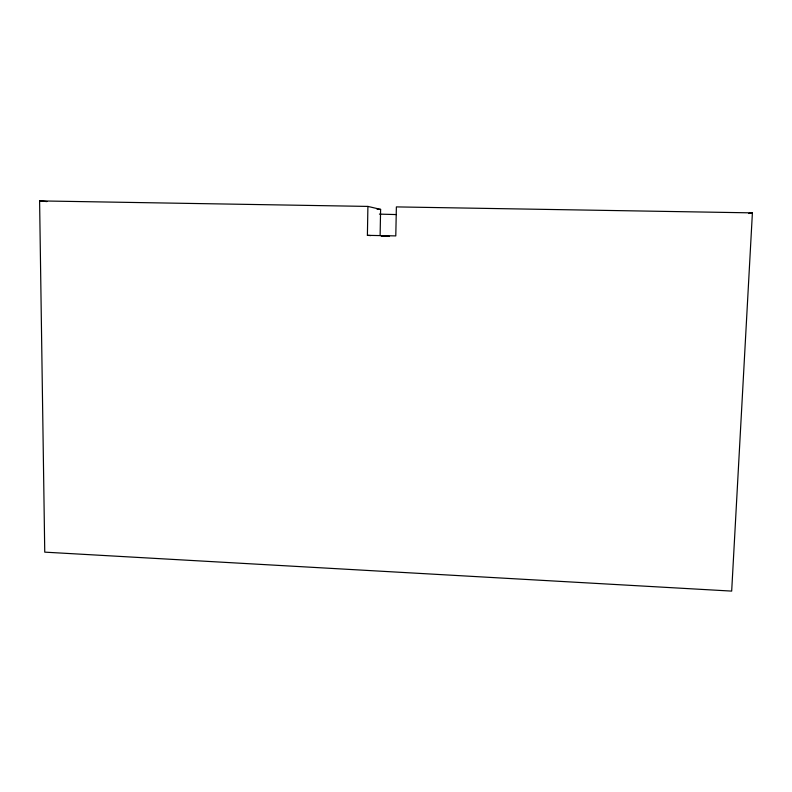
<?xml version="1.0" encoding="UTF-8"?>
<svg xmlns="http://www.w3.org/2000/svg" width="792" height="792" viewBox="0 0 792 792"><rect width="100%" height="100%" fill="white"/><g stroke="black" fill="none" stroke-linecap="round" stroke-linejoin="round"><path stroke-width="1.19" d="M367.399 235.343L367.904 206.415L39.6 200.901L44.748 552.143L731.679 591.099L752.4 212.87L396.376 206.9L395.792 235.907L367.399 235.343L370.874 235.59M380.13 235.026L380.606 209.385L367.904 206.415M748.767 213.494L752.4 212.87M377.111 209.335L380.606 209.385M381.289 236.263L389.525 236.422M39.6 200.901L46.926 201.584M396.436 214.563A86.843 2.495 1.2 0 1 379.437 214.107"/></g></svg>
